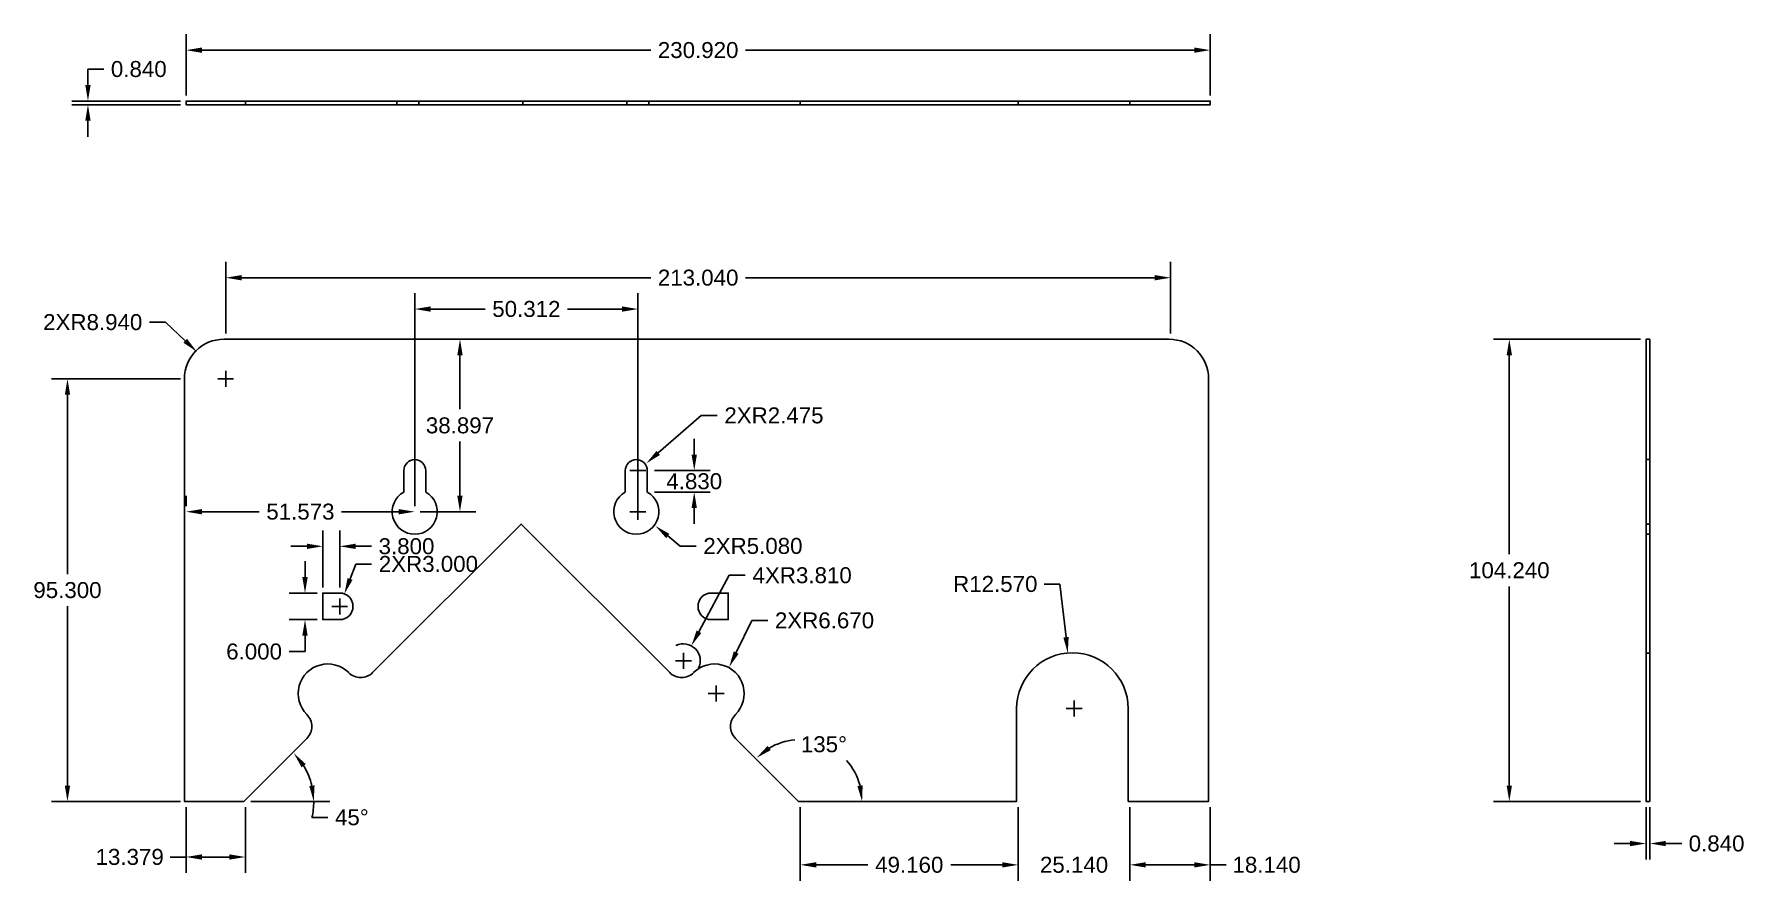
# Model space of a CAD drawing. Header units: millimetres. Extents: x 33 to 418, y 13 to 204.
import ezdxf

# ---------------------------------------------------------------- set-up
doc = ezdxf.new("R2010")
doc.units = ezdxf.units.MM
doc.linetypes.add('ACAD_ISO10W100', pattern=[18, 12, -3, 0, -3])
for name, color, linetype in [('Contur', 4, 'Continuous'), ('Cote', 3, 'Continuous'), ('Gauri', 6, 'Continuous'), ('Linii Ascunse', 2, 'ACAD_ISO10W100')]:
    doc.layers.add(name, color=color, linetype=linetype)
doc.styles.get("Standard").update_dxf_attribs({"font": 'Arial.ttf'})
doc.dimstyles.get("Standard").update_dxf_attribs({"dimscale": 20, "dimtxt": 0.18, "dimasz": 0.18, "dimexe": 0.18, "dimexo": 0.0625, "dimgap": 0.09, "dimtad": 0, "dimtih": 1, "dimtoh": 1, "dimdec": 3, "dimzin": 0, "dimdsep": 46, "dimtxsty": 'Standard', "dimcen": 0.09, "dimadec": 0, "dimazin": 0, "dimtfac": 1, "dimtdec": 3, "dimtofl": 0, "dimtmove": 0, "dimatfit": 3, "dimfxl": 1, "dimtolj": 1, "dimtzin": 0, "dimarcsym": 0})

# ---------------------------------------------------------------- blocks, each defined once
blk = doc.blocks.new('*D1')
at = {"layer": 'Cote', "color": 0, "lineweight": -2, "transparency": 16777216}
for p, q in [((44.85, 192.28), (44.85, 195.88)), ((44.85, 195.88), (48.45, 195.88)), ((65.71, 188.68), (41.25, 188.68)), ((65.71, 187.84), (41.25, 187.84)), ((44.85, 184.24), (44.85, 180.64))]:
    blk.add_line(p, q, dxfattribs=at)
at = {"layer": 'Cote', "color": 0, "transparency": 16777216}
for points in [[(44.25, 192.28), (45.45, 192.28), (44.85, 188.68)], [(44.25, 184.24), (45.45, 184.24), (44.85, 187.84)]]:
    blk.add_solid(points, dxfattribs=at)
at = {"layer": 'Defpoints', "color": 0, "transparency": 16777216}
for p in [(44.85, 188.68), (66.96, 188.68), (66.96, 187.84)]:
    blk.add_point(p, dxfattribs=at)
at = {"layer": 'Cote', "color": 0, "transparency": 16777216, "insert": (56.31, 195.88), "char_height": 3.6, "attachment_point": 5}
blk.add_mtext('\\A1;0.840', dxfattribs=at)
blk = doc.blocks.new('*D2')
at = {"layer": 'Cote', "color": 0, "lineweight": -2, "transparency": 16777216}
for p, q in [((66.96, 189.93), (66.96, 203.76)), ((297.88, 189.93), (297.88, 203.76)), ((70.56, 200.16), (171.73, 200.16)), ((294.28, 200.16), (193.12, 200.16))]:
    blk.add_line(p, q, dxfattribs=at)
at = {"layer": 'Cote', "color": 0, "transparency": 16777216}
for points in [[(70.56, 200.76), (70.56, 199.56), (66.96, 200.16)], [(294.28, 200.76), (294.28, 199.56), (297.88, 200.16)]]:
    blk.add_solid(points, dxfattribs=at)
at = {"layer": 'Defpoints', "color": 0, "transparency": 16777216}
for p in [(297.88, 200.16), (66.96, 188.68), (297.88, 188.68)]:
    blk.add_point(p, dxfattribs=at)
at = {"layer": 'Cote', "color": 0, "transparency": 16777216, "insert": (182.42, 200.16), "char_height": 3.6, "attachment_point": 5}
blk.add_mtext('\\A1;230.920', dxfattribs=at)
blk = doc.blocks.new('*D3')
at = {"layer": 'Cote', "color": 0, "lineweight": -2, "transparency": 16777216}
for p, q in [((65.71, 126.04), (36.63, 126.04)), ((40.23, 122.44), (40.23, 82.03)), ((40.23, 34.34), (40.23, 74.75)), ((65.71, 30.74), (36.63, 30.74))]:
    blk.add_line(p, q, dxfattribs=at)
at = {"layer": 'Cote', "color": 0, "transparency": 16777216}
for points in [[(39.63, 122.44), (40.83, 122.44), (40.23, 126.04)], [(39.63, 34.34), (40.83, 34.34), (40.23, 30.74)]]:
    blk.add_solid(points, dxfattribs=at)
at = {"layer": 'Defpoints', "color": 0, "transparency": 16777216}
for p in [(40.23, 126.04), (66.96, 126.04), (66.96, 30.74)]:
    blk.add_point(p, dxfattribs=at)
at = {"layer": 'Cote', "color": 0, "transparency": 16777216, "insert": (40.23, 78.39), "char_height": 3.6, "attachment_point": 5}
blk.add_mtext('\\A1;95.300', dxfattribs=at)
blk = doc.blocks.new('*D4')
at = {"layer": 'Cote', "color": 0, "lineweight": -2, "transparency": 16777216}
for p, q in [((58.72, 138.81), (62.32, 138.81)), ((62.32, 138.81), (66.77, 134.63)), ((75.9, 124.24), (75.9, 127.84)), ((74.1, 126.04), (77.7, 126.04))]:
    blk.add_line(p, q, dxfattribs=at)
at = {"layer": 'Cote', "color": 0, "transparency": 16777216}
blk.add_solid([(67.18, 135.07), (66.36, 134.19), (69.39, 132.16)], dxfattribs=at)
at = {"layer": 'Defpoints', "color": 0, "transparency": 16777216}
for p in [(69.39, 132.16), (75.9, 126.04)]:
    blk.add_point(p, dxfattribs=at)
at = {"layer": 'Cote', "color": 0, "transparency": 16777216, "insert": (45.93, 138.81), "char_height": 3.6, "attachment_point": 5}
blk.add_mtext('\\A1;2XR8.940', dxfattribs=at)
blk = doc.blocks.new('*D5')
at = {"layer": 'Cote', "color": 0, "lineweight": -2, "transparency": 16777216}
for p, q in [((194.52, 71.56), (190.99, 64.31)), ((198.12, 71.56), (194.52, 71.56)), ((184.7, 55.07), (188.3, 55.07)), ((186.5, 53.27), (186.5, 56.87))]:
    blk.add_line(p, q, dxfattribs=at)
at = {"layer": 'Cote', "color": 0, "transparency": 16777216}
blk.add_solid([(190.45, 64.57), (191.53, 64.04), (189.42, 61.07)], dxfattribs=at)
at = {"layer": 'Defpoints', "color": 0, "transparency": 16777216}
for p in [(189.42, 61.07), (186.5, 55.07)]:
    blk.add_point(p, dxfattribs=at)
at = {"layer": 'Cote', "color": 0, "transparency": 16777216, "insert": (210.91, 71.56), "char_height": 3.6, "attachment_point": 5}
blk.add_mtext('\\A1;2XR6.670', dxfattribs=at)
blk = doc.blocks.new('*D6')
at = {"layer": 'Cote', "color": 0, "lineweight": -2, "transparency": 16777216}
for p, q in [((189.44, 81.74), (182.59, 69.01)), ((193.04, 81.74), (189.44, 81.74)), ((177.29, 62.48), (180.89, 62.48)), ((179.09, 60.68), (179.09, 64.28))]:
    blk.add_line(p, q, dxfattribs=at)
blk.add_arc((179.09, 62.48), 3.81, 333.9126, 115.8794, dxfattribs=at)
at = {"layer": 'Cote', "color": 0, "transparency": 16777216}
blk.add_solid([(182.07, 69.29), (183.12, 68.73), (180.89, 65.84)], dxfattribs=at)
at = {"layer": 'Defpoints', "color": 0, "transparency": 16777216}
for p in [(180.89, 65.84), (179.09, 62.48)]:
    blk.add_point(p, dxfattribs=at)
at = {"layer": 'Cote', "color": 0, "transparency": 16777216, "insert": (205.87, 81.74), "char_height": 3.6, "attachment_point": 5}
blk.add_mtext('\\A1;4XR3.810', dxfattribs=at)
blk = doc.blocks.new('*D7')
at = {"layer": 'Cote', "color": 0, "lineweight": -2, "transparency": 16777216}
for p, q in [((260.4, 79.76), (264, 79.76)), ((264, 79.76), (265.36, 67.77)), ((265.37, 51.7), (268.97, 51.7)), ((267.17, 49.9), (267.17, 53.5))]:
    blk.add_line(p, q, dxfattribs=at)
at = {"layer": 'Cote', "color": 0, "transparency": 16777216}
blk.add_solid([(265.95, 67.83), (264.76, 67.7), (265.76, 64.19)], dxfattribs=at)
at = {"layer": 'Defpoints', "color": 0, "transparency": 16777216}
for p in [(265.76, 64.19), (267.17, 51.7)]:
    blk.add_point(p, dxfattribs=at)
at = {"layer": 'Cote', "color": 0, "transparency": 16777216, "insert": (249.41, 79.76), "char_height": 3.6, "attachment_point": 5}
blk.add_mtext('\\A1;R12.570', dxfattribs=at)
blk = doc.blocks.new('*D8')
at = {"layer": 'Cote', "color": 0, "lineweight": -2, "transparency": 16777216}
for p, q in [((279.74, 29.49), (279.74, 12.85)), ((297.88, 29.49), (297.88, 12.85)), ((283.34, 16.45), (294.28, 16.45)), ((297.88, 16.45), (301.48, 16.45))]:
    blk.add_line(p, q, dxfattribs=at)
at = {"layer": 'Cote', "color": 0, "transparency": 16777216}
for points in [[(283.34, 17.05), (283.34, 15.85), (279.74, 16.45)], [(294.28, 17.05), (294.28, 15.85), (297.88, 16.45)]]:
    blk.add_solid(points, dxfattribs=at)
at = {"layer": 'Defpoints', "color": 0, "transparency": 16777216}
for p in [(279.74, 30.74), (297.88, 30.74), (279.74, 16.45)]:
    blk.add_point(p, dxfattribs=at)
at = {"layer": 'Cote', "color": 0, "transparency": 16777216, "insert": (310.58, 16.45), "char_height": 3.6, "attachment_point": 5}
blk.add_mtext('\\A1;18.140', dxfattribs=at)
blk = doc.blocks.new('*D9')
at = {"layer": 'Cote', "color": 0, "lineweight": -2, "transparency": 16777216}
for p, q in [((254.6, 29.49), (254.6, 12.85)), ((279.74, 29.49), (279.74, 12.85)), ((251, 16.45), (247.4, 16.45)), ((283.34, 16.45), (286.94, 16.45))]:
    blk.add_line(p, q, dxfattribs=at)
at = {"layer": 'Cote', "color": 0, "transparency": 16777216}
for points in [[(251, 17.05), (251, 15.85), (254.6, 16.45)], [(283.34, 17.05), (283.34, 15.85), (279.74, 16.45)]]:
    blk.add_solid(points, dxfattribs=at)
at = {"layer": 'Defpoints', "color": 0, "transparency": 16777216}
for p in [(254.6, 30.74), (279.74, 30.74), (254.6, 16.45)]:
    blk.add_point(p, dxfattribs=at)
at = {"layer": 'Cote', "color": 0, "transparency": 16777216, "insert": (267.17, 16.45), "char_height": 3.6, "attachment_point": 5}
blk.add_mtext('\\A1;25.140', dxfattribs=at)
blk = doc.blocks.new('*D10')
at = {"layer": 'Cote', "color": 0, "lineweight": -2, "transparency": 16777216}
for p, q in [((205.44, 29.49), (205.44, 12.85)), ((254.6, 29.49), (254.6, 12.85)), ((209.04, 16.45), (220.68, 16.45)), ((251, 16.45), (239.36, 16.45))]:
    blk.add_line(p, q, dxfattribs=at)
at = {"layer": 'Cote', "color": 0, "transparency": 16777216}
for points in [[(209.04, 17.05), (209.04, 15.85), (205.44, 16.45)], [(251, 17.05), (251, 15.85), (254.6, 16.45)]]:
    blk.add_solid(points, dxfattribs=at)
at = {"layer": 'Defpoints', "color": 0, "transparency": 16777216}
for p in [(205.44, 30.74), (254.6, 30.74), (205.44, 16.45)]:
    blk.add_point(p, dxfattribs=at)
at = {"layer": 'Cote', "color": 0, "transparency": 16777216, "insert": (230.02, 16.45), "char_height": 3.6, "attachment_point": 5}
blk.add_mtext('\\A1;49.160', dxfattribs=at)
blk = doc.blocks.new('*D11')
at = {"layer": 'Cote', "color": 0, "lineweight": -2, "transparency": 16777216}
for p, q in [((66.96, 29.49), (66.96, 14.62)), ((80.34, 29.49), (80.34, 14.62)), ((66.96, 18.22), (63.36, 18.22)), ((76.74, 18.22), (70.56, 18.22))]:
    blk.add_line(p, q, dxfattribs=at)
at = {"layer": 'Cote', "color": 0, "transparency": 16777216}
for points in [[(70.56, 18.82), (70.56, 17.62), (66.96, 18.22)], [(76.74, 18.82), (76.74, 17.62), (80.34, 18.22)]]:
    blk.add_solid(points, dxfattribs=at)
at = {"layer": 'Defpoints', "color": 0, "transparency": 16777216}
for p in [(66.96, 30.74), (80.34, 30.74), (66.96, 18.22)]:
    blk.add_point(p, dxfattribs=at)
at = {"layer": 'Cote', "color": 0, "transparency": 16777216, "insert": (54.26, 18.22), "char_height": 3.6, "attachment_point": 5}
blk.add_mtext('\\A1;13.379', dxfattribs=at)
blk = doc.blocks.new('*D12')
at = {"layer": 'Cote', "color": 0, "lineweight": -2, "transparency": 16777216}
for start, end in [(95.0463, 120.1609), (14.8391, 41.5132)]:
    blk.add_arc((205.44, 30.74), 13.94, start, end, dxfattribs=at)
at = {"layer": 'Cote', "color": 0, "transparency": 16777216}
for points in [[(198.8, 42.32), (198.07, 43.27), (195.59, 40.59)], [(219.51, 34.39), (218.32, 34.23), (219.38, 30.74)]]:
    blk.add_solid(points, dxfattribs=at)
at = {"layer": 'Defpoints', "color": 0, "transparency": 16777216}
for p in [(191.21, 44.97), (215.3, 40.59), (205.44, 30.74), (205.44, 30.74), (254.6, 30.74)]:
    blk.add_point(p, dxfattribs=at)
at = {"layer": 'Cote', "color": 0, "transparency": 16777216, "insert": (210.78, 43.62), "char_height": 3.6, "attachment_point": 5}
blk.add_mtext('\\A1;135°', dxfattribs=at)
blk = doc.blocks.new('*D13')
at = {"layer": 'Cote', "color": 0, "lineweight": -2, "transparency": 16777216}
for p, q in [((81.59, 30.74), (99.36, 30.74)), ((95.34, 27.16), (98.94, 27.16))]:
    blk.add_line(p, q, dxfattribs=at)
for start, end in [(13.4035, 31.5965), (346.5965, 0)]:
    blk.add_arc((80.34, 30.74), 15.42, start, end, dxfattribs=at)
at = {"layer": 'Cote', "color": 0, "transparency": 16777216}
for points in [[(93.01, 38.45), (93.95, 39.19), (91.25, 41.65)], [(95.94, 34.38), (94.75, 34.24), (95.76, 30.74)]]:
    blk.add_solid(points, dxfattribs=at)
at = {"layer": 'Defpoints', "color": 0, "transparency": 16777216}
for p in [(94.57, 44.97), (93.7, 38.45), (66.96, 30.74), (80.34, 30.74), (80.34, 30.74)]:
    blk.add_point(p, dxfattribs=at)
at = {"layer": 'Cote', "color": 0, "transparency": 16777216, "insert": (104.35, 27.16), "char_height": 3.6, "attachment_point": 5}
blk.add_mtext('\\A1;45°', dxfattribs=at)
blk = doc.blocks.new('*D14')
at = {"layer": 'Cote', "color": 0, "lineweight": -2, "transparency": 16777216}
for p, q in [((75.9, 136.23), (75.9, 152.44)), ((288.94, 136.23), (288.94, 152.44)), ((79.5, 148.84), (171.73, 148.84)), ((285.34, 148.84), (193.12, 148.84))]:
    blk.add_line(p, q, dxfattribs=at)
at = {"layer": 'Cote', "color": 0, "transparency": 16777216}
for points in [[(79.5, 149.44), (79.5, 148.24), (75.9, 148.84)], [(285.34, 149.44), (285.34, 148.24), (288.94, 148.84)]]:
    blk.add_solid(points, dxfattribs=at)
at = {"layer": 'Defpoints', "color": 0, "transparency": 16777216}
for p in [(288.94, 148.84), (75.9, 134.98), (288.94, 134.98)]:
    blk.add_point(p, dxfattribs=at)
at = {"layer": 'Cote', "color": 0, "transparency": 16777216, "insert": (182.42, 148.84), "char_height": 3.6, "attachment_point": 5}
blk.add_mtext('\\A1;213.040', dxfattribs=at)
blk = doc.blocks.new('*D15')
at = {"layer": 'Cote', "color": 0, "lineweight": -2, "transparency": 16777216}
for p, q in [((394.87, 134.98), (361.7, 134.98)), ((365.3, 131.38), (365.3, 86.5)), ((365.3, 34.34), (365.3, 79.22)), ((394.87, 30.74), (361.7, 30.74))]:
    blk.add_line(p, q, dxfattribs=at)
at = {"layer": 'Cote', "color": 0, "transparency": 16777216}
for points in [[(364.7, 131.38), (365.9, 131.38), (365.3, 134.98)], [(364.7, 34.34), (365.9, 34.34), (365.3, 30.74)]]:
    blk.add_solid(points, dxfattribs=at)
at = {"layer": 'Defpoints', "color": 0, "transparency": 16777216}
for p in [(365.3, 134.98), (396.12, 134.98), (396.12, 30.74)]:
    blk.add_point(p, dxfattribs=at)
at = {"layer": 'Cote', "color": 0, "transparency": 16777216, "insert": (365.3, 82.86), "char_height": 3.6, "attachment_point": 5}
blk.add_mtext('\\A1;104.240', dxfattribs=at)
blk = doc.blocks.new('*D16')
at = {"layer": 'Cote', "color": 0, "lineweight": -2, "transparency": 16777216}
for p, q in [((396.12, 29.49), (396.12, 17.66)), ((396.96, 29.49), (396.96, 17.66)), ((392.52, 21.26), (388.92, 21.26)), ((400.56, 21.26), (404.16, 21.26))]:
    blk.add_line(p, q, dxfattribs=at)
at = {"layer": 'Cote', "color": 0, "transparency": 16777216}
for points in [[(392.52, 21.86), (392.52, 20.66), (396.12, 21.26)], [(400.56, 21.86), (400.56, 20.66), (396.96, 21.26)]]:
    blk.add_solid(points, dxfattribs=at)
at = {"layer": 'Defpoints', "color": 0, "transparency": 16777216}
for p in [(396.12, 30.74), (396.96, 30.74), (396.96, 21.26)]:
    blk.add_point(p, dxfattribs=at)
at = {"layer": 'Cote', "color": 0, "transparency": 16777216, "insert": (412.03, 21.26), "char_height": 3.6, "attachment_point": 5}
blk.add_mtext('\\A1;0.840', dxfattribs=at)
blk = doc.blocks.new('*D17')
at = {"layer": 'Cote', "color": 0, "lineweight": -2, "transparency": 16777216}
for p, q in [((168.85, 94.28), (168.85, 97.88)), ((167.05, 96.08), (170.65, 96.08)), ((178.38, 88.34), (175.58, 90.61)), ((181.98, 88.34), (178.38, 88.34))]:
    blk.add_line(p, q, dxfattribs=at)
at = {"layer": 'Cote', "color": 0, "transparency": 16777216}
blk.add_solid([(175.96, 91.07), (175.2, 90.14), (172.79, 92.88)], dxfattribs=at)
at = {"layer": 'Defpoints', "color": 0, "transparency": 16777216}
for p in [(168.85, 96.08), (172.79, 92.88)]:
    blk.add_point(p, dxfattribs=at)
at = {"layer": 'Cote', "color": 0, "transparency": 16777216, "insert": (194.77, 88.34), "char_height": 3.6, "attachment_point": 5}
blk.add_mtext('\\A1;2XR5.080', dxfattribs=at)
blk = doc.blocks.new('*D18')
at = {"layer": 'Cote', "color": 0, "lineweight": -2, "transparency": 16777216}
for p, q in [((183.1, 117.78), (173.43, 109.34)), ((186.7, 117.78), (183.1, 117.78)), ((167.05, 105.35), (170.65, 105.35)), ((168.85, 103.55), (168.85, 107.15))]:
    blk.add_line(p, q, dxfattribs=at)
at = {"layer": 'Cote', "color": 0, "transparency": 16777216}
blk.add_solid([(173.03, 109.79), (173.82, 108.89), (170.71, 106.97)], dxfattribs=at)
at = {"layer": 'Defpoints', "color": 0, "transparency": 16777216}
for p in [(168.85, 105.35), (170.71, 106.97)]:
    blk.add_point(p, dxfattribs=at)
at = {"layer": 'Cote', "color": 0, "transparency": 16777216, "insert": (199.51, 117.78), "char_height": 3.6, "attachment_point": 5}
blk.add_mtext('\\A1;2XR2.475', dxfattribs=at)
blk = doc.blocks.new('*D19')
at = {"layer": 'Cote', "color": 0, "lineweight": -2, "transparency": 16777216}
for p, q in [((181.54, 108.95), (181.54, 112.55)), ((172.57, 105.35), (185.14, 105.35)), ((172.57, 100.52), (185.14, 100.52)), ((181.54, 96.92), (181.54, 93.32))]:
    blk.add_line(p, q, dxfattribs=at)
at = {"layer": 'Cote', "color": 0, "transparency": 16777216}
for points in [[(180.94, 108.95), (182.14, 108.95), (181.54, 105.35)], [(180.94, 96.92), (182.14, 96.92), (181.54, 100.52)]]:
    blk.add_solid(points, dxfattribs=at)
at = {"layer": 'Defpoints', "color": 0, "transparency": 16777216}
for p in [(171.32, 105.35), (171.32, 100.52), (181.54, 100.52)]:
    blk.add_point(p, dxfattribs=at)
at = {"layer": 'Cote', "color": 0, "transparency": 16777216, "insert": (181.54, 102.93), "char_height": 3.6, "attachment_point": 5}
blk.add_mtext('\\A1;4.830', dxfattribs=at)
blk = doc.blocks.new('*D20')
at = {"layer": 'Cote', "color": 0, "lineweight": -2, "transparency": 16777216}
for p, q in [((118.53, 97.33), (118.53, 145.38)), ((168.85, 97.33), (168.85, 145.38)), ((122.13, 141.78), (134.44, 141.78)), ((165.25, 141.78), (152.94, 141.78))]:
    blk.add_line(p, q, dxfattribs=at)
at = {"layer": 'Cote', "color": 0, "transparency": 16777216}
for points in [[(122.13, 142.38), (122.13, 141.18), (118.53, 141.78)], [(165.25, 142.38), (165.25, 141.18), (168.85, 141.78)]]:
    blk.add_solid(points, dxfattribs=at)
at = {"layer": 'Defpoints', "color": 0, "transparency": 16777216}
for p in [(118.53, 141.78), (118.53, 96.08), (168.85, 96.08)]:
    blk.add_point(p, dxfattribs=at)
at = {"layer": 'Cote', "color": 0, "transparency": 16777216, "insert": (143.69, 141.78), "char_height": 3.6, "attachment_point": 5}
blk.add_mtext('\\A1;50.312', dxfattribs=at)
blk = doc.blocks.new('*D21')
at = {"layer": 'Cote', "color": 0, "lineweight": -2, "transparency": 16777216}
for p, q in [((66.96, 97.33), (66.96, 99.68)), ((118.53, 97.33), (118.53, 99.68)), ((70.56, 96.08), (83.48, 96.08)), ((114.93, 96.08), (102.02, 96.08))]:
    blk.add_line(p, q, dxfattribs=at)
at = {"layer": 'Cote', "color": 0, "transparency": 16777216}
for points in [[(70.56, 96.68), (70.56, 95.48), (66.96, 96.08)], [(114.93, 96.68), (114.93, 95.48), (118.53, 96.08)]]:
    blk.add_solid(points, dxfattribs=at)
at = {"layer": 'Defpoints', "color": 0, "transparency": 16777216}
for p in [(66.96, 96.08), (66.96, 96.08), (118.53, 96.08)]:
    blk.add_point(p, dxfattribs=at)
at = {"layer": 'Cote', "color": 0, "transparency": 16777216, "insert": (92.75, 96.08), "char_height": 3.6, "attachment_point": 5}
blk.add_mtext('\\A1;51.573', dxfattribs=at)
blk = doc.blocks.new('*D22')
at = {"layer": 'Cote', "color": 0, "lineweight": -2, "transparency": 16777216}
for p, q in [((118.19, 134.98), (132.32, 134.98)), ((128.72, 131.38), (128.72, 119.17)), ((128.72, 99.68), (128.72, 111.89)), ((119.78, 96.08), (132.32, 96.08))]:
    blk.add_line(p, q, dxfattribs=at)
at = {"layer": 'Cote', "color": 0, "transparency": 16777216}
for points in [[(128.12, 131.38), (129.32, 131.38), (128.72, 134.98)], [(128.12, 99.68), (129.32, 99.68), (128.72, 96.08)]]:
    blk.add_solid(points, dxfattribs=at)
at = {"layer": 'Defpoints', "color": 0, "transparency": 16777216}
for p in [(116.94, 134.98), (128.72, 134.98), (118.53, 96.08)]:
    blk.add_point(p, dxfattribs=at)
at = {"layer": 'Cote', "color": 0, "transparency": 16777216, "insert": (128.72, 115.53), "char_height": 3.6, "attachment_point": 5}
blk.add_mtext('\\A1;38.897', dxfattribs=at)
blk = doc.blocks.new('*D24')
at = {"layer": 'Cote', "color": 0, "lineweight": -2, "transparency": 16777216}
for p, q in [((93.79, 81.34), (93.79, 84.94)), ((96.55, 77.74), (90.19, 77.74)), ((96.55, 71.74), (90.19, 71.74)), ((93.79, 68.14), (93.79, 64.54)), ((93.79, 64.54), (90.19, 64.54))]:
    blk.add_line(p, q, dxfattribs=at)
at = {"layer": 'Cote', "color": 0, "transparency": 16777216}
for points in [[(93.19, 81.34), (94.39, 81.34), (93.79, 77.74)], [(93.19, 68.14), (94.39, 68.14), (93.79, 71.74)]]:
    blk.add_solid(points, dxfattribs=at)
at = {"layer": 'Defpoints', "color": 0, "transparency": 16777216}
for p in [(97.8, 77.74), (93.79, 71.74), (97.8, 71.74)]:
    blk.add_point(p, dxfattribs=at)
at = {"layer": 'Cote', "color": 0, "transparency": 16777216, "insert": (82.31, 64.54), "char_height": 3.6, "attachment_point": 5}
blk.add_mtext('\\A1;6.000', dxfattribs=at)
blk = doc.blocks.new('*D25')
at = {"layer": 'Cote', "color": 0, "lineweight": -2, "transparency": 16777216}
for p, q in [((105.21, 84.28), (103.94, 80.91)), ((108.81, 84.28), (105.21, 84.28)), ((99.8, 74.74), (103.4, 74.74)), ((101.6, 72.94), (101.6, 76.54))]:
    blk.add_line(p, q, dxfattribs=at)
at = {"layer": 'Cote', "color": 0, "transparency": 16777216}
blk.add_solid([(103.38, 81.13), (104.5, 80.7), (102.67, 77.55)], dxfattribs=at)
at = {"layer": 'Defpoints', "color": 0, "transparency": 16777216}
for p in [(102.67, 77.55), (101.6, 74.74)]:
    blk.add_point(p, dxfattribs=at)
at = {"layer": 'Cote', "color": 0, "transparency": 16777216, "insert": (121.61, 84.28), "char_height": 3.6, "attachment_point": 5}
blk.add_mtext('\\A1;2XR3.000', dxfattribs=at)
blk = doc.blocks.new('*D26')
at = {"layer": 'Cote', "color": 0, "lineweight": -2, "transparency": 16777216}
for p, q in [((97.8, 78.99), (97.8, 91.88)), ((101.6, 78.99), (101.6, 91.88)), ((94.2, 88.28), (90.6, 88.28)), ((105.2, 88.28), (108.8, 88.28))]:
    blk.add_line(p, q, dxfattribs=at)
at = {"layer": 'Cote', "color": 0, "transparency": 16777216}
for points in [[(94.2, 88.88), (94.2, 87.68), (97.8, 88.28)], [(105.2, 88.88), (105.2, 87.68), (101.6, 88.28)]]:
    blk.add_solid(points, dxfattribs=at)
at = {"layer": 'Defpoints', "color": 0, "transparency": 16777216}
for p in [(101.6, 88.28), (97.8, 77.74), (101.6, 77.74)]:
    blk.add_point(p, dxfattribs=at)
at = {"layer": 'Cote', "color": 0, "transparency": 16777216, "insert": (116.67, 88.28), "char_height": 3.6, "attachment_point": 5}
blk.add_mtext('\\A1;3.800', dxfattribs=at)

msp = doc.modelspace()

# ---------------------------------------------------------------- linework, layer by layer
at = {"layer": 'Contur'}
for points in [[(66.9621, 187.8381), (66.9621, 188.6781), (297.8821, 188.6781), (297.8821, 187.8381)], [(396.965, 126.0386), (396.965, 134.9786), (396.125, 134.9786), (396.125, 126.0386), (396.125, 30.7386), (396.965, 30.7386)]]:
    msp.add_lwpolyline(points, close=True, dxfattribs=at)
for points in [[(94.2032, 44.9727), (79.9691, 30.7386), (66.5905, 30.7386), (66.5905, 126.0386), (66.5905, 126.0386, -0.41421356), (75.5305, 134.9786), (75.5305, 134.9786), (288.5705, 134.9786), (288.5705, 134.9786, -0.41421356), (297.5105, 126.0386), (297.5105, 126.0386), (297.5105, 30.7386), (279.3705, 30.7386), (279.3705, 51.6986, 1), (254.2305, 51.6986), (254.2305, 30.7386), (205.0705, 30.7386), (190.8364, 44.9727)], [(94.1977, 44.9672, 0.41425005), (94.1974, 50.3557, -1.00012458), (103.6302, 59.7885)], [(181.4094, 59.7885, -1.00012458), (190.8422, 50.3557, 0.41425005), (190.8419, 44.9672)]]:
    msp.add_lwpolyline(points, format="xyb", dxfattribs=at)
msp.add_lwpolyline([(176.0155, 59.7936), (142.5198, 93.2893), (109.0242, 59.7936)], dxfattribs=at)
for centre, start, end in [((106.3246, 62.4822), 224.885196, 315.116513), ((178.715, 62.4822), 224.883487, 315.114804)]:
    msp.add_arc(centre, 3.81, start, end, dxfattribs=at)
at = {"layer": 'Gauri'}
for points in [[(116.0598, 100.5174), (116.0598, 105.3474)], [(121.0098, 100.5174), (121.0098, 105.3474)], [(165.9998, 100.5174), (165.9998, 105.3474)], [(170.9498, 100.5174), (170.9498, 105.3474)]]:
    msp.add_lwpolyline(points, dxfattribs=at)
for points in [[(101.6048, 77.7411), (97.8048, 77.7411), (97.8048, 71.7411), (101.6048, 71.7411, 1)], [(185.3935, 77.7411), (189.1935, 77.7411), (189.1935, 71.7411), (185.3935, 71.7411, -1)]]:
    msp.add_lwpolyline(points, format="xyb", close=True, dxfattribs=at)
for centre, radius, start, end in [((118.5348, 105.3474), 2.475, 0, 180), ((168.4748, 105.3474), 2.475, 0, 180), ((118.5348, 96.0811), 5.08, 119.157021, 60.842979), ((168.4748, 96.0811), 5.08, 119.157021, 60.842979)]:
    msp.add_arc(centre, radius, start, end, dxfattribs=at)
at = {"layer": 'Linii Ascunse'}
for p, q in [((80.3407, 187.8381), (80.3407, 188.6781)), ((114.4614, 187.8381), (114.4614, 188.6781)), ((119.4114, 187.8381), (119.4114, 188.6781)), ((142.8914, 187.8381), (142.8914, 188.6781)), ((166.3714, 187.8381), (166.3714, 188.6781)), ((171.3214, 187.8381), (171.3214, 188.6781)), ((205.4421, 187.8381), (205.4421, 188.6781)), ((254.6021, 187.8381), (254.6021, 188.6781)), ((279.7421, 187.8381), (279.7421, 188.6781)), ((396.125, 107.8224), (396.965, 107.8224)), ((396.125, 93.2893), (396.965, 93.2893)), ((396.125, 91.0011), (396.965, 91.0011)), ((396.125, 64.1893), (396.965, 64.1893))]:
    msp.add_line(p, q, dxfattribs=at)

# ---------------------------------------------------------------- dimensions: what is measured, and where the dimension line sits
at = {"layer": 'Cote'}
for base, p1, p2, picture, middle in [((297.8821, 200.1586), (66.9621, 188.6781), (297.8821, 188.6781), '*D2', (182.4221, 200.1586)), ((288.9421, 148.8448), (75.9021, 134.9786), (288.9421, 134.9786), '*D14', (182.4221, 148.8448)), ((118.5348, 141.7773), (168.8464, 96.0811), (118.5348, 96.0811), '*D20', (143.6906, 141.7773)), ((66.9621, 96.0811), (118.5348, 96.0811), (66.9621, 96.0811), '*D21', (92.7484, 96.0811)), ((101.6048, 88.2846), (97.8048, 77.7411), (101.6048, 77.7411), '*D26', (116.6715, 88.2846)), ((66.9621, 18.2233), (80.3407, 30.7386), (66.9621, 30.7386), '*D11', (54.2553, 18.2233)), ((205.4421, 16.4528), (254.6021, 30.7386), (205.4421, 30.7386), '*D10', (230.0221, 16.4528)), ((254.6021, 16.4528), (279.7421, 30.7386), (254.6021, 30.7386), '*D9', (267.1721, 16.4528))]:
    dim = msp.add_linear_dim(base=base, p1=p1, p2=p2, dimstyle='Standard', dxfattribs=at)
    dim.commit()
    dim.dimension.update_dxf_attribs({"geometry": picture, "text_midpoint": middle})
for base, p1, p2, picture, middle in [((44.8453, 188.6781), (66.9621, 187.8381), (66.9621, 188.6781), '*D1', (56.3132, 195.8781)), ((128.72213, 134.97862), (118.5348, 96.08114), (116.93641, 134.97862), '*D22', (128.72213, 115.52988)), ((365.3024, 134.9786), (396.125, 30.7386), (396.125, 134.9786), '*D15', (365.3024, 82.8586)), ((40.2272, 126.0386), (66.9621, 30.7386), (66.9621, 126.0386), '*D3', (40.2272, 78.3886)), ((93.7898, 71.7411), (97.8048, 77.7411), (97.8048, 71.7411), '*D24', (82.312, 64.5411))]:
    dim = msp.add_linear_dim(base=base, p1=p1, p2=p2, angle=90, dimstyle='Standard', dxfattribs=at)
    dim.commit()
    dim.dimension.update_dxf_attribs({"geometry": picture, "text_midpoint": middle})
for center, mpoint, text, picture, middle in [((75.9021, 126.0386), (69.3907, 132.1644), '2X<>', '*D4', (45.9344, 138.8118)), ((168.8464, 105.3474), (170.712, 106.9738), '2X<>', '*D18', (199.5123, 117.7754)), ((179.0866, 62.4822), (180.8904, 65.8382), '4X<>', '*D6', (205.8708, 81.7418)), ((186.498, 55.0727), (189.4165, 61.0703), '2X<>', '*D5', (210.9093, 71.5562))]:
    dim = msp.add_radius_dim(center=center, mpoint=mpoint, text=text, dimstyle='Standard', dxfattribs=at)
    dim.commit()
    dim.dimension.update_dxf_attribs({"geometry": picture, "text_midpoint": middle, "dimtype": 164})
dim = msp.add_linear_dim(base=(181.5389, 100.5174), p1=(171.3214, 105.3474), p2=(171.3214, 100.5174), angle=90, dimstyle='Standard', dxfattribs=at)
dim.commit()
dim.dimension.update_dxf_attribs({"geometry": '*D19', "text_midpoint": (181.5389, 102.9324), "dimtype": 160})
for center, mpoint, picture, middle in [((168.8464, 96.0811), (172.7884, 92.8769), '*D17', (194.7657, 88.3353)), ((101.6048, 74.7411), (102.6666, 77.547), '*D25', (121.6052, 84.2809))]:
    dim = msp.add_radius_dim(center=center, mpoint=mpoint, text='2X<>', dimstyle='Standard', dxfattribs=at)
    dim.commit()
    dim.dimension.update_dxf_attribs({"geometry": picture, "text_midpoint": middle})
dim = msp.add_radius_dim(center=(267.1721, 51.6986), mpoint=(265.7619, 64.1893), dimstyle='Standard', dxfattribs=at)
dim.commit()
dim.dimension.update_dxf_attribs({"geometry": '*D7', "text_midpoint": (249.415, 79.7593), "dimtype": 164})
for base, line1, line2, picture, middle in [((93.6984, 38.4507), ((80.3407, 30.7386), (66.9621, 30.7386)), ((94.5748, 44.9727), (80.3407, 30.7386)), '*D13', (104.3484, 27.1632)), ((215.2984, 40.595), ((254.6021, 30.7386), (205.4421, 30.7386)), ((205.4421, 30.7386), (191.208, 44.9727)), '*D12', (210.7763, 43.6166))]:
    dim = msp.add_angular_dim_2l(base=base, line1=line1, line2=line2, dimstyle='Standard', dxfattribs=at)
    dim.commit()
    dim.dimension.update_dxf_attribs({"geometry": picture, "text_midpoint": middle})
dim = msp.add_linear_dim(base=(279.7421, 16.4528), p1=(297.8821, 30.7386), p2=(279.7421, 30.7386), dimstyle='Standard', dxfattribs=at)
dim.commit()
dim.dimension.update_dxf_attribs({"geometry": '*D8', "text_midpoint": (310.5791, 16.4528), "dimtype": 160})
dim = msp.add_aligned_dim(p1=(396.125, 30.7386), p2=(396.965, 30.7386), distance=-9.4824, dimstyle='Standard', dxfattribs=at)
dim.commit()
dim.dimension.update_dxf_attribs({"geometry": '*D16', "text_midpoint": (412.0329, 21.2563)})

doc.saveas('drawing.dxf')
